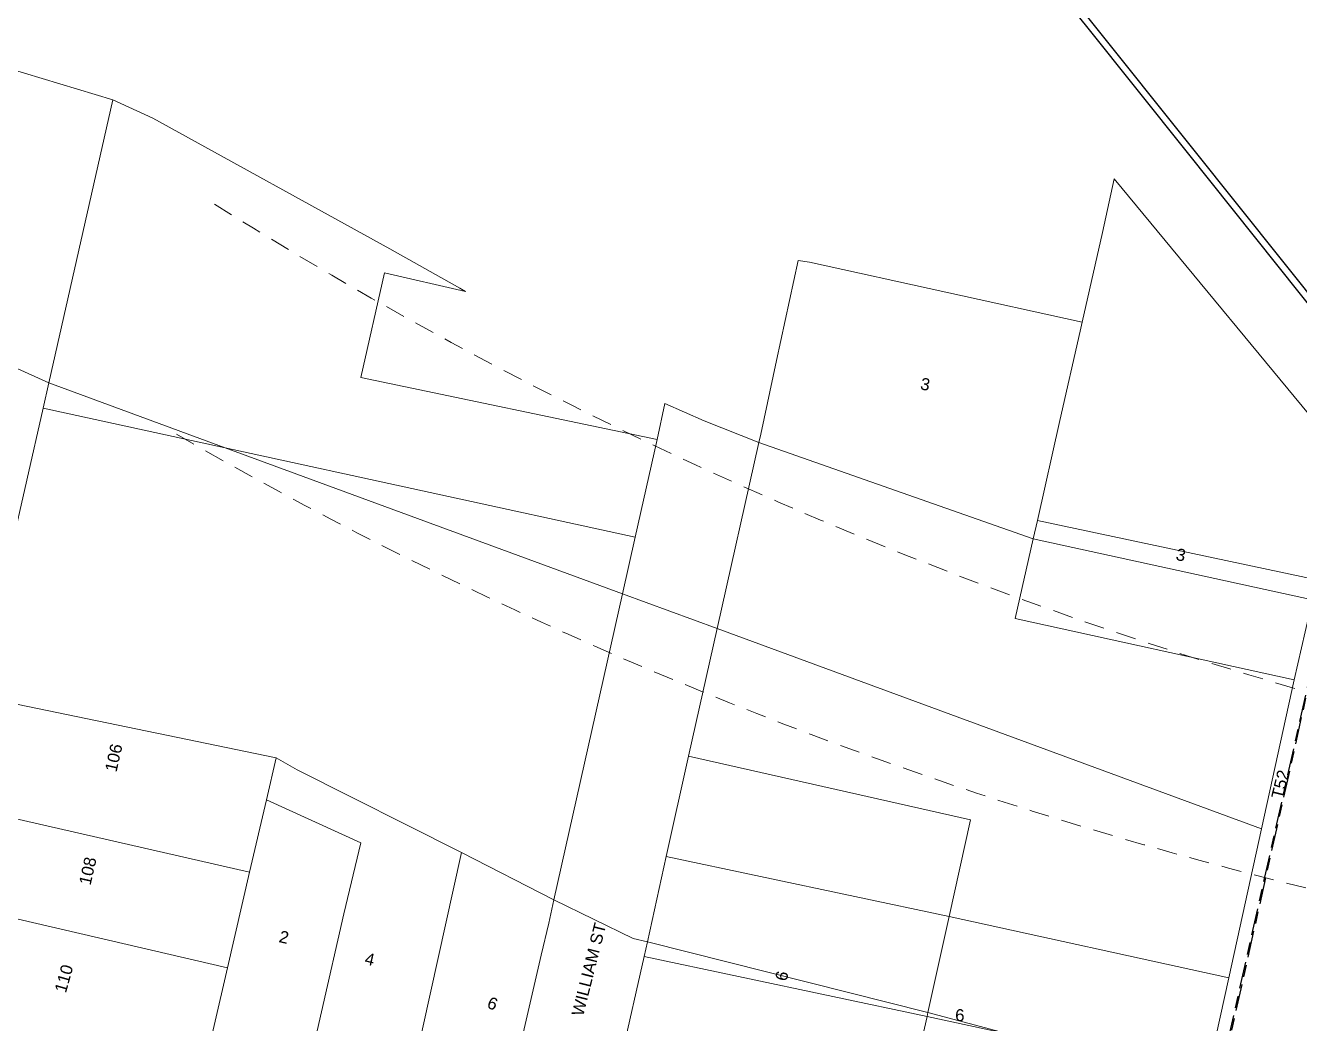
# Model space of a CAD drawing. Header units: metres. Extents: x 311347 to 316656, y 6252667 to 6255486.
# Drawn here: x 314381.4 to 314572.4, y 6255106.1 to 6255255.7 of the extents above; entities that cross this region are included whole.
import ezdxf

# ---------------------------------------------------------------- set-up
doc = ezdxf.new("R2010")
doc.units = ezdxf.units.M
doc.linetypes.add('Cable Exist UG', pattern=[8.2, 4, -1.2, 1.8, -1.2])
doc.linetypes.add('Dash', pattern=[5, 3, -2])
for name, color, linetype, lineweight in [('Cadastre Buildings_SP_EXT', 9, 'Continuous', 5), ('Cadastre Developer_SP_EXT', 9, 'Continuous', 5), ('Cadastre Land Parcels_SP_EXT', 9, 'Continuous', 5), ('Cadastre Roads_SP_EXT', 7, 'Continuous', 5)]:
    doc.layers.add(name, color=color, linetype=linetype, lineweight=lineweight)
doc.layers.add('Mains_HV_EXT', color=7, linetype='Continuous')
doc.layers.add('Mains_LV_EXT', color=7, linetype='Continuous')
doc.styles.get("Standard").update_dxf_attribs({"font": 'arial.ttf'})
doc.linetypes.add('Cable P UG', pattern='A,6,-0.5,["P",Standard,S=1.7,R=0,X=0.5,Y=-1],-2.9', length=9.4)

msp = doc.modelspace()

# ---------------------------------------------------------------- linework, layer by layer
at = {"layer": 'Cadastre Buildings_SP_EXT', "linetype": 'Continuous'}
msp.add_lwpolyline([(314579.22, 6255190.83), (314544.61, 6255232.67), (314542.85, 6255224.66), (314539.79, 6255211.18), (314539.49, 6255209.83), (314536.44, 6255196.44), (314533.11, 6255181.47), (314574.99, 6255172.59), (314578.05, 6255185.79), (314579.22, 6255190.83)], close=True, dxfattribs=at)
at = {"layer": 'Cadastre Developer_SP_EXT', "linetype": 'Dash'}
for points in [[(314409.77, 6255228.89, 0.085996), (314611.1, 6255146.23)], [(314404.08, 6255194.39, 0.108775), (314669.66, 6255110.34)]]:
    msp.add_lwpolyline(points, format="xyb", dxfattribs=at)
at = {"layer": 'Cadastre Land Parcels_SP_EXT', "linetype": 'Continuous'}
for points in [[(314366.05, 6255165.52), (314374.24, 6255155.12), (314384.06, 6255198.31), (314384.92, 6255202.1), (314394.53, 6255244.51), (314383.92, 6255247.73), (314373.3, 6255250.94), (314369.56, 6255233), (314368.15, 6255226.64), (314365.35, 6255214.25), (314356.95, 6255177.09), (314366.05, 6255165.52)], [(314384.92, 6255202.1), (314384.06, 6255198.31), (314411.34, 6255192.37), (314472.82, 6255178.99), (314476.1, 6255193.61), (314431.71, 6255202.92), (314435.23, 6255218.58), (314447.37, 6255215.81), (314446.52, 6255216.29), (314436.04, 6255222.18), (314400.5, 6255241.77), (314394.53, 6255244.51), (314384.92, 6255202.1)], [(314532.47, 6255178.74), (314533.11, 6255181.47), (314536.44, 6255196.44), (314539.49, 6255209.83), (314539.79, 6255211.18), (314498.93, 6255220.19), (314497.23, 6255220.45), (314494.01, 6255205.48), (314491.62, 6255194.4), (314491.33, 6255193.17), (314532.47, 6255178.74)], [(314470.91, 6255170.48), (314472.82, 6255178.99), (314411.34, 6255192.37), (314384.06, 6255198.31), (314374.24, 6255155.12), (314419.02, 6255145.87), (314422.16, 6255144.08), (314446.76, 6255131.71), (314460.62, 6255124.61), (314470.91, 6255170.48)], [(314470.91, 6255170.48), (314460.62, 6255124.61), (314472.52, 6255118.81), (314474.63, 6255118.31), (314477.47, 6255131.08), (314480.81, 6255146.16), (314485.09, 6255165.28), (314491.33, 6255193.17), (314483.13, 6255196.39), (314477.27, 6255198.99), (314476.1, 6255193.61), (314472.82, 6255178.99), (314470.91, 6255170.48)], [(314485.09, 6255165.28), (314480.81, 6255146.16), (314523.07, 6255136.62), (314519.88, 6255122.11), (314561.76, 6255112.89), (314566.68, 6255135.25), (314571.59, 6255157.6), (314529.78, 6255166.76), (314532.47, 6255178.74), (314491.33, 6255193.17), (314485.09, 6255165.28)], [(314574.3, 6255169.6), (314574.99, 6255172.59), (314533.11, 6255181.47), (314532.47, 6255178.74), (314574.3, 6255169.6)], [(314574.3, 6255169.6), (314532.47, 6255178.74), (314529.78, 6255166.76), (314571.59, 6255157.6), (314574.3, 6255169.6)], [(314587.73, 6255161.06), (314581.65, 6255165.68), (314577.09, 6255169.13), (314574.3, 6255169.6), (314571.59, 6255157.6), (314566.68, 6255135.25), (314561.76, 6255112.89), (314558.54, 6255098.19), (314558.19, 6255096.63), (314572.72, 6255092.64), (314572.87, 6255093.3), (314576.14, 6255108.13), (314580.62, 6255128.56), (314587.73, 6255161.06)], [(314419.02, 6255145.87), (314374.24, 6255155.12), (314373.93, 6255153.72), (314370.59, 6255138.91), (314415.02, 6255128.73), (314417.55, 6255139.59), (314419.02, 6255145.87)], [(314480.81, 6255146.16), (314477.47, 6255131.08), (314519.88, 6255122.11), (314523.07, 6255136.62), (314480.81, 6255146.16)], [(314446.76, 6255131.71), (314422.16, 6255144.08), (314419.02, 6255145.87), (314417.55, 6255139.59), (314431.69, 6255133.17), (314429.16, 6255122.51), (314422.43, 6255093.12), (314437.46, 6255089.7), (314446.76, 6255131.71)], [(314415.02, 6255128.73), (314370.59, 6255138.91), (314367.37, 6255124.71), (314411.71, 6255114.43), (314415.02, 6255128.73)], [(314417.55, 6255139.59), (314415.02, 6255128.73), (314411.71, 6255114.43), (314407.57, 6255096.49), (314422.43, 6255093.12), (314429.16, 6255122.51), (314431.69, 6255133.17), (314417.55, 6255139.59)], [(314460.62, 6255124.61), (314446.76, 6255131.71), (314437.46, 6255089.7), (314437.93, 6255089.6), (314451.84, 6255086.44), (314458.73, 6255116.3), (314459.87, 6255121.1), (314460.62, 6255124.61)], [(314519.88, 6255122.11), (314477.47, 6255131.08), (314474.63, 6255118.31), (314516.68, 6255107.72), (314519.88, 6255122.11)], [(314411.71, 6255114.43), (314367.37, 6255124.71), (314363.25, 6255106.53), (314407.57, 6255096.49), (314411.71, 6255114.43)], [(314561.76, 6255112.89), (314519.88, 6255122.11), (314516.68, 6255107.72), (314529.08, 6255104.42), (314558.54, 6255098.19), (314561.76, 6255112.89)], [(314516.68, 6255107.72), (314474.63, 6255118.31), (314474.14, 6255116.13), (314516.56, 6255107.1), (314516.68, 6255107.72)], [(314516.56, 6255107.1), (314474.14, 6255116.13), (314470.8, 6255101.33), (314513.19, 6255092.16), (314516.56, 6255107.1)], [(314529.08, 6255104.42), (314516.56, 6255107.1), (314513.19, 6255092.16), (314555.19, 6255083.16), (314555.75, 6255085.49), (314558.19, 6255096.63), (314529.08, 6255104.42)], [(314529.08, 6255104.42), (314516.68, 6255107.72), (314516.56, 6255107.1), (314529.08, 6255104.42)]]:
    msp.add_lwpolyline(points, close=True, dxfattribs=at)
at = {"layer": 'Cadastre Roads_SP_EXT', "linetype": 'Continuous'}
for points in [[(314472.82, 6255178.99), (314476.1, 6255193.61), (314431.71, 6255202.92), (314435.23, 6255218.58), (314447.37, 6255215.81), (314446.52, 6255216.29), (314436.04, 6255222.18), (314400.5, 6255241.77), (314394.53, 6255244.51), (314384.92, 6255202.1), (314411.34, 6255192.37), (314472.82, 6255178.99)], [(314384.06, 6255198.31), (314384.92, 6255202.1), (314375.03, 6255206.56), (314366.05, 6255165.52), (314374.24, 6255155.12), (314384.06, 6255198.31)], [(314411.34, 6255192.37), (314384.06, 6255198.31), (314374.24, 6255155.12), (314419.02, 6255145.87), (314422.16, 6255144.08), (314446.76, 6255131.71), (314460.62, 6255124.61), (314470.91, 6255170.48), (314411.34, 6255192.37)], [(314491.33, 6255193.17), (314483.13, 6255196.39), (314477.27, 6255198.99), (314476.1, 6255193.61), (314472.82, 6255178.99), (314470.91, 6255170.48), (314485.09, 6255165.28), (314491.33, 6255193.17)], [(314472.82, 6255178.99), (314411.34, 6255192.37), (314470.91, 6255170.48), (314472.82, 6255178.99)], [(314571.59, 6255157.6), (314529.78, 6255166.76), (314532.47, 6255178.74), (314491.33, 6255193.17), (314485.09, 6255165.28), (314566.68, 6255135.25), (314571.59, 6255157.6)], [(314574.3, 6255169.6), (314532.47, 6255178.74), (314529.78, 6255166.76), (314571.59, 6255157.6), (314574.3, 6255169.6)], [(314474.63, 6255118.31), (314477.47, 6255131.08), (314480.81, 6255146.16), (314485.09, 6255165.28), (314470.91, 6255170.48), (314460.62, 6255124.61), (314472.52, 6255118.81), (314474.63, 6255118.31)], [(314587.73, 6255161.06), (314581.65, 6255165.68), (314577.09, 6255169.13), (314574.3, 6255169.6), (314571.59, 6255157.6), (314566.68, 6255135.25), (314561.76, 6255112.89), (314558.54, 6255098.19), (314558.19, 6255096.63), (314572.72, 6255092.64), (314572.87, 6255093.3), (314576.14, 6255108.13), (314580.62, 6255128.56), (314587.73, 6255161.06)], [(314566.68, 6255135.25), (314485.09, 6255165.28), (314480.81, 6255146.16), (314523.07, 6255136.62), (314519.88, 6255122.11), (314561.76, 6255112.89), (314566.68, 6255135.25)], [(314480.81, 6255146.16), (314477.47, 6255131.08), (314519.88, 6255122.11), (314523.07, 6255136.62), (314480.81, 6255146.16)], [(314519.88, 6255122.11), (314477.47, 6255131.08), (314474.63, 6255118.31), (314516.68, 6255107.72), (314519.88, 6255122.11)], [(314474.63, 6255118.31), (314472.52, 6255118.81), (314460.62, 6255124.61), (314459.87, 6255121.1), (314458.73, 6255116.3), (314451.84, 6255086.44), (314460.35, 6255084.46), (314466.49, 6255083.04), (314470.8, 6255101.33), (314474.14, 6255116.13), (314474.63, 6255118.31)], [(314561.76, 6255112.89), (314519.88, 6255122.11), (314516.68, 6255107.72), (314529.08, 6255104.42), (314558.54, 6255098.19), (314561.76, 6255112.89)]]:
    msp.add_lwpolyline(points, close=True, dxfattribs=at)
at = {"layer": 'Mains_HV_EXT', "linetype": 'Cable P UG'}
for points in [[(314504.71, 6255300.14), (314521.48, 6255279.15), (314521.48, 6255279.15), (314532.42, 6255265.53), (314540.44, 6255255.54), (314555.56, 6255236.63), (314582.52, 6255202.82), (314597.34, 6255184.3), (314597.34, 6255184.3), (314643.27, 6255125.38)], [(314505.49, 6255300.76), (314522.26, 6255279.77), (314533.2, 6255266.15), (314541.22, 6255256.16), (314556.35, 6255237.26), (314583.3, 6255203.45), (314598.12, 6255184.92), (314644.05, 6255126)]]:
    msp.add_lwpolyline(points, dxfattribs=at)
at = {"layer": 'Mains_HV_EXT', "linetype": 'Cable Exist UG'}
msp.add_lwpolyline([(314583.56, 6255191.86), (314580.44, 6255187.27), (314554.59, 6255072.14)], dxfattribs=at)
at = {"layer": 'Mains_LV_EXT', "linetype": 'Cable Exist UG'}
msp.add_lwpolyline([(314561.11, 6255099.99), (314581.28, 6255190.45), (314583.55, 6255191.91)], dxfattribs=at)

# ---------------------------------------------------------------- texts
at = {"layer": 'Cadastre Land Parcels_SP_EXT'}
for s, rotation, p in [('3', 349.643, (314515.44, 6255201.14)), ('3', 346.9489, (314553.72, 6255175.6)), ('106', 77.23, (314395.06, 6255143.66)), ('108', 77.2214, (314391.17, 6255126.69)), ('2', 347.2096, (314419.3, 6255118.29)), ('4', 347.3, (314432.16, 6255114.98)), ('110', 74.2423, (314387.48, 6255110.54)), ('6', 77.02, (314495.5, 6255112.31)), ('6', 338.4539, (314450.46, 6255108.49))]:
    msp.add_text(s, height=1.8, rotation=rotation, dxfattribs=at).set_placement(p)
msp.add_text('6', height=1.8, dxfattribs=at).set_placement((314520.77, 6255106.41))
at = {"layer": 'Cadastre Roads_SP_EXT'}
msp.add_text('WILLIAM ST', height=1.8, rotation=75.8632, dxfattribs=at).set_placement((314465, 6255107.05))
at = {"layer": 'Mains_LV_EXT'}
msp.add_text('T52', height=1.8, rotation=76.2706, dxfattribs=at).set_placement((314569.86, 6255139.6))

doc.saveas('drawing.dxf')
